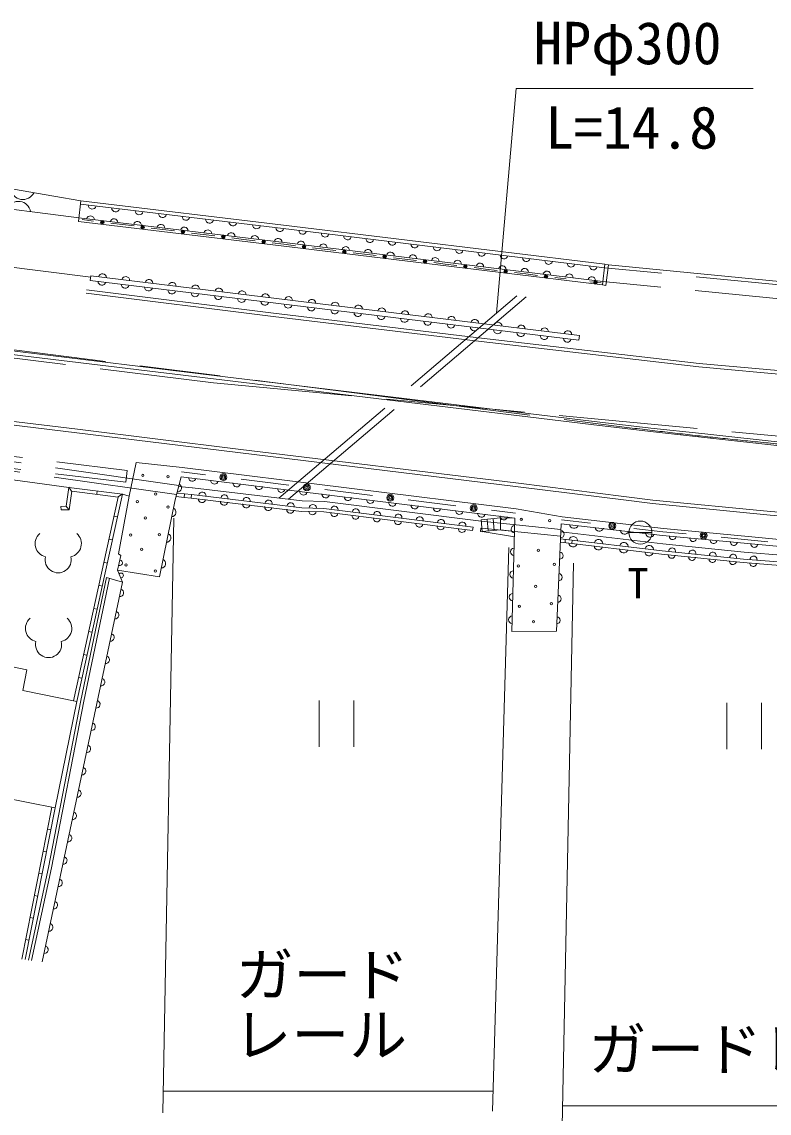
# Model space of a CAD drawing. Units: millimetres at full size, sheet at 1:1000; details may follow other scales. Extents: x 40000 to 122971101, y 20000 to 244977975.
# Drawn here: x 529011 to 561321, y 238725 to 285880 of the extents above; entities that cross this region are included whole.
import ezdxf
from ezdxf.enums import TextEntityAlignment as Align

# ---------------------------------------------------------------- set-up
doc = ezdxf.new("R2010")
doc.units = ezdxf.units.MM
doc.header["$LTSCALE"] = 1000
doc.linetypes.add('CHAIN', pattern=[18.5, 12, -1.5, 3.5, -1.5])
doc.linetypes.add('DASHED', pattern=[7.5, 6, -1.5])
for name, color, linetype, lineweight in [('M-BGD', 7, 'Continuous', 13), ('M-BGD-EXST', 7, 'Continuous', 13), ('M-BMK', 2, 'CHAIN', 13), ('M-STR-HTXT', 7, 'Continuous', 13), ('M-STR-STRC', 7, 'Continuous', 13)]:
    doc.layers.add(name, color=color, linetype=linetype, lineweight=lineweight)
doc.styles.add('ＭＳ ゴシック', font='')
doc.styles.get('ＭＳ ゴシック').set_extended_font_data('MS Gothic')

msp = doc.modelspace()

# ---------------------------------------------------------------- linework, layer by layer
at = {"layer": 'M-BGD'}
for p, q in [((527696, 278807), (530389, 278349)), ((530389, 278349), (531563, 278149)), ((527544, 277922), (530252, 277566)), ((531456, 277256), (531563, 278149)), ((531546, 278000), (540673, 276907)), ((531563, 278149), (540691, 277056)), ((530252, 277566), (531474, 277405)), ((531474, 277405), (540601, 276312)), ((531618, 277334), (532117, 277273)), ((540583, 276163), (531456, 277256)), ((533363, 277120), (532864, 277181)), ((533363, 277120), (533861, 277059)), ((535107, 276907), (534608, 276968)), ((535107, 276907), (535605, 276846)), ((540673, 276907), (554204, 275255)), ((540691, 277056), (554222, 275404)), ((536851, 276694), (536352, 276755)), ((536851, 276694), (537349, 276633)), ((538595, 276480), (538096, 276541)), ((538595, 276480), (539093, 276419)), ((540339, 276267), (539840, 276328)), ((523713, 275873), (531990, 274853)), ((540339, 276267), (540837, 276206)), ((540583, 276163), (554113, 274511)), ((540601, 276312), (554131, 274660)), ((542083, 276054), (541584, 276115)), ((542083, 276054), (542581, 275993)), ((543827, 275840), (543329, 275901)), ((543827, 275840), (544325, 275779)), ((545571, 275627), (545073, 275688)), ((545571, 275627), (546069, 275566)), ((547315, 275414), (546817, 275475)), ((547315, 275414), (547813, 275353)), ((554113, 274511), (554222, 275404)), ((554222, 275404), (554371, 275386)), ((554262, 274493), (554371, 275386)), ((554371, 275386), (563998, 274446)), ((549059, 275200), (548561, 275261)), ((549059, 275200), (549557, 275139)), ((550803, 274987), (550305, 275048)), ((550803, 274987), (551301, 274926)), ((531972, 274707), (531996, 274905)), ((553098, 272122), (531972, 274707)), ((553122, 272320), (531996, 274905)), ((552547, 274774), (552049, 274835)), ((553570, 274652), (553708, 274638)), ((554055, 274602), (553916, 274616)), ((554113, 274511), (554262, 274493)), ((553098, 272122), (553122, 272320)), ((533955, 266838), (533647, 265392)), ((533955, 266838), (535949, 266619)), ((535921, 266433), (536951, 266306)), ((535949, 266619), (550379, 264832)), ((527121, 266290), (531043, 265761)), ((535642, 265226), (535900, 266222)), ((535900, 266222), (550330, 264435)), ((539528, 265987), (538497, 266114)), ((539528, 265987), (540559, 265859)), ((531039, 265775), (531166, 265607)), ((532272, 265619), (532253, 265470)), ((533359, 265482), (533177, 265354)), ((536048, 265481), (535717, 265515)), ((535793, 265809), (536377, 265749)), ((536048, 265481), (536033, 265332)), ((536048, 265481), (536347, 265451)), ((543135, 265540), (542105, 265668)), ((543135, 265540), (544166, 265412)), ((531242, 256542), (533181, 265341)), ((533647, 265392), (533186, 262892)), ((533363, 265469), (533647, 265392)), ((534970, 261899), (535642, 265226)), ((535679, 265369), (536033, 265332)), ((536033, 265332), (536331, 265301)), ((536347, 265451), (536331, 265301)), ((546743, 265093), (545712, 265221)), ((546743, 265093), (547773, 264966)), ((530704, 264941), (530708, 264791)), ((530919, 264960), (531049, 264814)), ((550350, 264647), (549319, 264774)), ((550379, 264832), (552366, 264494)), ((533140, 264487), (532993, 264519)), ((549705, 264442), (548864, 264361)), ((548864, 264361), (548913, 263853)), ((549175, 263878), (549126, 264386)), ((549437, 263903), (549388, 264412)), ((549699, 263929), (549705, 264442)), ((549705, 264442), (550330, 264435)), ((550197, 259542), (550330, 264435)), ((552331, 264196), (552119, 259547)), ((552331, 264196), (556715, 263684)), ((552344, 264358), (553597, 264212)), ((552366, 264494), (556747, 263982)), ((548520, 264046), (548501, 263897)), ((548857, 264000), (548837, 263852)), ((548914, 263841), (548837, 263852)), ((548900, 263994), (548857, 264000)), ((548913, 263853), (549699, 263929)), ((548913, 263853), (550308, 263626)), ((549699, 263929), (550323, 263852)), ((556720, 263327), (552315, 263841)), ((555254, 263808), (556254, 263808)), ((556727, 263846), (555475, 263992)), ((556727, 263846), (557733, 263751)), ((560248, 263514), (559242, 263609)), ((532920, 263491), (532774, 263524)), ((556671, 262880), (552294, 263391)), ((556688, 263029), (552301, 263541)), ((552500, 263518), (552494, 263367)), ((552799, 263483), (552792, 263333)), ((560248, 263514), (561268, 263418)), ((533186, 262892), (533289, 262815)), ((532701, 262496), (532554, 262528)), ((534970, 261899), (533148, 262186)), ((532679, 261871), (533368, 261675)), ((532481, 261500), (532335, 261533)), ((532262, 260505), (532115, 260537)), ((532042, 259509), (531896, 259541)), ((552119, 259547), (550197, 259542)), ((525662, 258607), (529234, 257887)), ((531823, 258514), (531676, 258546)), ((529052, 256983), (529234, 257887)), ((531604, 257518), (531457, 257550)), ((531389, 256512), (529052, 256983)), ((530456, 251913), (528125, 252383)), ((529012, 245378), (530309, 251942)), ((529161, 245360), (530456, 251913)), ((530309, 251942), (530309, 251942)), ((530264, 250971), (530117, 251000)), ((530075, 250016), (529928, 250045)), ((529886, 249061), (529739, 249090)), ((529698, 248106), (529550, 248135)), ((529509, 247151), (529362, 247180)), ((529320, 246196), (529173, 246225))]:
    msp.add_line(p, q, dxfattribs=at)
at = {"layer": 'M-BGD', "linetype": 'DASHED'}
for p, q in [((540128, 265297), (551632, 275082)), ((564137, 274286), (554204, 275255)), ((540533, 265248), (551826, 274853)), ((564094, 273687), (554131, 274659)), ((515563, 268325), (535702, 265458)), ((515619, 268721), (535803, 265847)), ((515634, 268673), (533566, 266501)), ((515572, 268157), (533503, 265985)), ((533566, 266501), (533503, 265985)), ((552320, 263951), (548870, 264304)), ((552306, 263650), (548899, 264000))]:
    msp.add_line(p, q, dxfattribs=at)
msp.add_lwpolyline([(465407, 279201), (537303, 270282), (569379, 267255)], dxfattribs=at)
at = {"layer": 'M-BGD'}
for points in [[(530704, 264941), (530923, 264947), (531043, 265761), (533363, 265469)], [(530708, 264791), (531053, 264801), (531170, 265594), (533181, 265341)], [(536383, 265748), (541136, 265176), (542096, 265151), (548870, 264305)], [(530456, 251913), (531389, 256512), (533363, 265469)], [(536329, 265302), (541103, 264727), (542062, 264702), (548501, 263897)], [(536347, 265451), (541114, 264876), (542074, 264851), (548520, 264046)], [(556715, 263684), (560238, 263351), (563811, 263016), (567910, 262713), (569980, 262582)], [(556747, 263982), (560266, 263650), (563836, 263315), (567930, 263012), (569987, 262882)], [(556720, 263327), (560233, 262967), (563786, 262682), (567931, 262359), (569971, 262227)], [(533289, 262815), (533148, 262186), (533368, 261675), (529898, 245270)], [(569960, 261777), (567899, 261910), (563750, 262234), (560192, 262519), (556671, 262880)], [(556688, 263029), (560206, 262669), (563762, 262383), (567909, 262060), (569964, 261927)], [(529297, 245343), (530160, 249347), (531558, 256552), (532679, 261871)], [(529427, 245327), (530288, 249321), (531685, 256526), (532805, 261835)]]:
    msp.add_lwpolyline(points, dxfattribs=at)
for centre, radius in [((532490, 277227), 75), ((532490, 277227), 49.5), ((532490, 277227), 24.5), ((534235, 277014), 75), ((534235, 277014), 49.5), ((534235, 277014), 24.5), ((535979, 276800), 75), ((535979, 276800), 49.5), ((535979, 276800), 24.5), ((537723, 276587), 75), ((537723, 276587), 49.5), ((537723, 276587), 24.5), ((539467, 276374), 75), ((539467, 276374), 49.5), ((539467, 276374), 24.5), ((541211, 276160), 75), ((541211, 276160), 49.5), ((541211, 276160), 24.5), ((542955, 275947), 75), ((542955, 275947), 49.5), ((542955, 275947), 24.5), ((544699, 275734), 75), ((544699, 275734), 49.5), ((544699, 275734), 24.5), ((546443, 275520), 75), ((546443, 275520), 49.5), ((546443, 275520), 24.5), ((548187, 275307), 75), ((548187, 275307), 49.5), ((548187, 275307), 24.5), ((549931, 275094), 75), ((549931, 275094), 49.5), ((549931, 275094), 24.5), ((551675, 274880), 75), ((551675, 274880), 49.5), ((551675, 274880), 24.5), ((553812, 274627), 75), ((553812, 274627), 49.5), ((553812, 274627), 24.5), ((534243, 266281), 50), ((535329, 266226), 50), ((537724, 266210), 150), ((537724, 266210), 99), ((537724, 266210), 49), ((534797, 265473), 50), ((541332, 265763), 150), ((541332, 265763), 99), ((541332, 265763), 49), ((534008, 265153), 50), ((544939, 265317), 150), ((544939, 265317), 99), ((544939, 265317), 49), ((548546, 264870), 150), ((535336, 264912), 50), ((548546, 264870), 99), ((548546, 264870), 49), ((534357, 264442), 50), ((550599, 264382), 50), ((551828, 264330), 50), ((554536, 264102), 150), ((554536, 264102), 99), ((554536, 264102), 49), ((555754, 263808), 500), ((533721, 263702), 50), ((534953, 263718), 50), ((558488, 263680), 150), ((558488, 263680), 99), ((558488, 263680), 49), ((534196, 263093), 50), ((551335, 263049), 50), ((533516, 262412), 50), ((534781, 262149), 50), ((550478, 262374), 50), ((552027, 262433), 50), ((551224, 261488), 50), ((551900, 260737), 50), ((550526, 260627), 50), ((551132, 259958), 50)]:
    msp.add_circle(centre, radius, dxfattribs=at)
for centre, radius, start, end in [((529057, 278732), 531, 187.2964, 333.3996), ((528866, 277589), 532, 9.7421, 155.2611), ((532055, 277961), 172, 180.4011, 345.9424), ((533069, 277840), 172, 180.4011, 345.9424), ((531979, 277322), 172, 0.3968, 165.9468), ((532993, 277201), 172, 0.3968, 165.9468), ((534083, 277718), 172, 180.4011, 345.9424), ((535098, 277597), 172, 180.4011, 345.9424), ((536112, 277475), 172, 180.4011, 345.9424), ((537126, 277354), 172, 180.4011, 345.9424), ((534007, 277080), 172, 0.3968, 165.9468), ((535021, 276958), 172, 0.3968, 165.9468), ((536035, 276837), 172, 0.3968, 165.9468), ((537049, 276715), 172, 0.3968, 165.9468), ((538140, 277232), 172, 180.4011, 345.9424), ((539154, 277111), 172, 180.4011, 345.9424), ((540168, 276990), 172, 180.4011, 345.9424), ((541158, 276861), 163, 177.5431, 348.5338), ((538063, 276594), 172, 0.3968, 165.9468), ((539077, 276472), 172, 0.3968, 165.9468), ((540091, 276351), 172, 0.3968, 165.9468), ((541082, 276240), 163, 357.5402, 168.5368), ((542124, 276743), 163, 177.5431, 348.5338), ((543091, 276625), 163, 177.5431, 348.5338), ((544057, 276507), 163, 177.5431, 348.5338), ((545024, 276389), 163, 177.5431, 348.5338), ((542049, 276122), 163, 357.5402, 168.5368), ((543015, 276004), 163, 357.5402, 168.5368), ((543982, 275886), 163, 357.5402, 168.5368), ((544948, 275768), 163, 357.5402, 168.5368), ((545990, 276271), 163, 177.5431, 348.5338), ((546957, 276153), 163, 177.5431, 348.5338), ((547923, 276035), 163, 177.5431, 348.5338), ((548890, 275917), 163, 177.5431, 348.5338), ((545915, 275650), 163, 357.5402, 168.5368), ((546881, 275532), 163, 357.5402, 168.5368), ((547848, 275414), 163, 357.5402, 168.5368), ((548814, 275296), 163, 357.5402, 168.5368), ((549856, 275799), 163, 177.5431, 348.5338), ((550823, 275681), 163, 177.5431, 348.5338), ((551789, 275563), 163, 177.5431, 348.5338), ((552756, 275445), 163, 177.5431, 348.5338), ((532497, 274824), 170, 359.8119, 166.2359), ((549781, 275178), 163, 357.5402, 168.5368), ((550747, 275060), 163, 357.5402, 168.5368), ((551713, 274942), 163, 357.5402, 168.5368), ((552680, 274824), 163, 357.5402, 168.5368), ((553722, 275327), 163, 177.5431, 348.5338), ((532477, 274665), 170, 179.8119, 346.2359), ((533483, 274542), 170, 179.8119, 346.2359), ((533503, 274701), 170, 359.8119, 166.2359), ((534509, 274578), 170, 359.8119, 166.2359), ((535515, 274455), 170, 359.8119, 166.2359), ((536521, 274331), 170, 359.8119, 166.2359), ((553646, 274706), 163, 357.5402, 168.5368), ((534489, 274419), 170, 179.8119, 346.2359), ((535495, 274296), 170, 179.8119, 346.2359), ((536501, 274173), 170, 179.8119, 346.2359), ((537507, 274050), 170, 179.8119, 346.2359), ((537527, 274208), 170, 359.8119, 166.2359), ((538533, 274085), 170, 359.8119, 166.2359), ((539539, 273962), 170, 359.8119, 166.2359), ((540545, 273839), 170, 359.8119, 166.2359), ((538513, 273927), 170, 179.8119, 346.2359), ((539519, 273804), 170, 179.8119, 346.2359), ((540525, 273680), 170, 179.8119, 346.2359), ((541531, 273557), 170, 179.8119, 346.2359), ((541551, 273716), 170, 359.8119, 166.2359), ((542557, 273593), 170, 359.8119, 166.2359), ((543563, 273470), 170, 359.8119, 166.2359), ((544569, 273347), 170, 359.8119, 166.2359), ((542537, 273434), 170, 179.8119, 346.2359), ((543543, 273311), 170, 179.8119, 346.2359), ((544549, 273188), 170, 179.8119, 346.2359), ((545555, 273065), 170, 179.8119, 346.2359), ((545575, 273224), 170, 359.8119, 166.2359), ((546581, 273101), 170, 359.8119, 166.2359), ((547587, 272977), 170, 359.8119, 166.2359), ((546561, 272942), 170, 179.8119, 346.2359), ((547567, 272819), 170, 179.8119, 346.2359), ((548573, 272696), 170, 179.8119, 346.2359), ((548593, 272854), 170, 359.8119, 166.2359), ((549579, 272573), 170, 179.8119, 346.2359), ((549599, 272731), 170, 359.8119, 166.2359), ((550604, 272608), 170, 359.8119, 166.2359), ((551610, 272485), 170, 359.8119, 166.2359), ((550585, 272450), 170, 179.8119, 346.2359), ((551591, 272326), 170, 179.8119, 346.2359), ((552597, 272203), 170, 179.8119, 346.2359), ((552616, 272362), 170, 359.8119, 166.2359), ((536378, 266187), 162, 177.1874, 348.6946), ((537340, 266068), 162, 177.1873, 348.6897), ((538302, 265949), 162, 177.1904, 348.6916), ((535745, 265743), 173, 263.1028, 67.8747), ((536818, 265396), 160, 356.8466, 169.4181), ((539264, 265830), 162, 177.1874, 348.6946), ((540226, 265711), 162, 177.1873, 348.6897), ((541188, 265592), 162, 177.1904, 348.6916), ((542150, 265473), 162, 177.1874, 348.6946), ((536803, 265268), 161, 176.9282, 349.3372), ((537758, 265153), 161, 176.9306, 349.3348), ((537772, 265281), 160, 356.8466, 169.4181), ((538713, 265038), 161, 176.9269, 349.3363), ((538725, 265166), 160, 356.8466, 169.4181), ((539678, 265052), 160, 356.8466, 169.4181), ((540632, 264937), 160, 356.8466, 169.4181), ((541589, 264867), 160, 2.2158, 174.794), ((543112, 265353), 162, 177.1873, 348.6897), ((544074, 265234), 162, 177.1904, 348.6916), ((545036, 265115), 162, 177.1874, 348.6946), ((535484, 264694), 194, 271.5736, 65.5716), ((539668, 264923), 161, 176.9282, 349.3372), ((540623, 264808), 161, 176.9269, 349.3363), ((541579, 264738), 160, 182.1946, 354.8187), ((542519, 264662), 155, 174.5687, 351.1843), ((542530, 264802), 155, 354.6369, 171.1199), ((543439, 264547), 155, 174.5729, 351.183), ((543450, 264687), 155, 354.6325, 171.122), ((544371, 264572), 155, 354.6339, 171.1229), ((545292, 264457), 155, 354.6343, 171.1231), ((545998, 264996), 162, 177.1873, 348.6897), ((546960, 264877), 162, 177.1904, 348.6916), ((547922, 264758), 162, 177.1874, 348.6946), ((548884, 264639), 162, 177.1873, 348.6897), ((544359, 264432), 155, 174.5729, 351.183), ((545278, 264317), 155, 174.5699, 351.186), ((546198, 264202), 155, 174.5675, 351.1884), ((546213, 264342), 155, 354.6369, 171.1199), ((547118, 264087), 155, 174.5705, 351.1854), ((547134, 264227), 155, 354.6355, 171.119), ((548055, 264112), 155, 354.6369, 171.1199), ((549846, 264520), 162, 177.1904, 348.6916), ((550326, 263958), 164, 93.2675, 263.6333), ((552879, 264182), 188, 184.9432, 341.7469), ((535259, 263585), 194, 271.5687, 65.5721), ((548038, 263972), 155, 174.5705, 351.1854), ((552301, 263744), 155, 269.3136, 85.4722), ((552850, 263452), 187, 4.8335, 161.8549), ((553976, 264054), 188, 184.9432, 341.7469), ((555072, 263926), 188, 184.9432, 341.7469), ((556168, 263799), 188, 184.9432, 341.7469), ((557151, 263653), 147, 173.6097, 355.5969), ((550300, 262980), 164, 93.2675, 263.6333), ((552842, 263377), 187, 184.8491, 341.8399), ((553936, 263249), 187, 184.8491, 341.8399), ((553944, 263324), 187, 4.8327, 161.8551), ((555038, 263197), 187, 4.8317, 161.8542), ((556132, 263069), 187, 4.8345, 161.8558), ((557124, 263000), 147, 353.133, 175.1677), ((558032, 263570), 147, 173.6097, 355.5969), ((558913, 263487), 147, 173.6097, 355.5969), ((559793, 263403), 147, 173.6097, 355.5969), ((560680, 263322), 150, 174.4636, 354.8079), ((535035, 262476), 194, 271.5736, 65.5716), ((552258, 262814), 155, 269.3136, 85.4722), ((555030, 263122), 187, 184.8481, 341.839), ((556124, 262994), 187, 184.8491, 341.8399), ((557107, 262846), 148, 173.1718, 355.1288), ((557987, 262755), 148, 173.1718, 355.1288), ((558003, 262910), 147, 353.133, 175.1677), ((558867, 262665), 148, 173.1718, 355.1288), ((558883, 262820), 147, 353.133, 175.1677), ((559762, 262729), 147, 353.133, 175.1677), ((560646, 262647), 149, 354.8956, 175.934), ((533250, 262506), 114, 238.5679, 96.0648), ((559748, 262575), 148, 173.1718, 355.1288), ((560633, 262495), 149, 174.9283, 355.9058), ((533297, 261962), 104, 266.8341, 139.9195), ((550273, 262001), 164, 93.2675, 263.6333), ((552216, 261885), 155, 269.3136, 85.4722), ((533248, 261210), 165, 263.2147, 72.8951), ((550247, 261022), 164, 93.2675, 263.6333), ((552174, 260955), 155, 269.3136, 85.4722), ((533044, 260246), 165, 263.2121, 72.8927), ((550220, 260044), 164, 93.2675, 263.6333), ((552131, 260025), 155, 269.3136, 85.4722), ((532840, 259283), 165, 263.2108, 72.8966), ((532636, 258319), 165, 263.2135, 72.8938), ((532433, 257355), 165, 263.2119, 72.8978), ((532229, 256392), 165, 263.2119, 72.8978), ((532025, 255428), 165, 263.2135, 72.8938), ((531821, 254465), 165, 263.2108, 72.8966), ((531617, 253501), 165, 263.2108, 72.8966), ((531413, 252538), 165, 263.2132, 72.894), ((531209, 251574), 165, 263.2108, 72.8966), ((531006, 250610), 165, 263.2135, 72.8938), ((530802, 249647), 165, 263.2108, 72.8966), ((530598, 248683), 165, 263.2145, 72.8952), ((530394, 247720), 165, 263.2147, 72.8951), ((530190, 246756), 165, 263.2108, 72.8966), ((529986, 245792), 165, 263.2108, 72.8966)]:
    msp.add_arc(centre, radius, start, end, dxfattribs=at)
at = {"layer": 'M-BGD-EXST'}
for p, q in [((541864, 256549), (541864, 254549)), ((543364, 256549), (543364, 254549)), ((559484, 256453), (559484, 254453)), ((560984, 256453), (560984, 254453))]:
    msp.add_line(p, q, dxfattribs=at)
for centre, radius, start, end in [((530159, 263331), 576, 130.6013, 257.4712), ((531009, 263331), 576, 282.5288, 49.3987), ((530584, 262635), 566, 166.3144, 13.6855), ((529744, 259671), 576, 130.6013, 257.4712), ((530594, 259671), 576, 282.5288, 49.3987), ((530169, 258975), 566, 166.3144, 13.6855)]:
    msp.add_arc(centre, radius, start, end, dxfattribs=at)
at = {"layer": 'M-BMK'}
msp.add_line((465655, 279669), (555403, 268328), dxfattribs=at)
msp.add_arc((582540, 488272), 221611, 262.96628, 266.5852, dxfattribs=at)
at = {"layer": 'M-STR-HTXT'}
for p, q in [((549535, 273293), (550382, 282997)), ((550382, 282997), (560632, 282997)), ((535586, 264430), (535114, 238740)), ((549364, 238805), (550063, 263173)), ((552855, 262494), (552365, 238169)), ((549390, 239682), (535132, 239682)), ((569405, 239039), (552382, 239039))]:
    msp.add_line(p, q, dxfattribs=at)
at = {"layer": 'M-STR-STRC'}
for p, q in [((531788, 274149), (539873, 273150)), ((531806, 274298), (539891, 273299)), ((539873, 273150), (548627, 272093)), ((539891, 273299), (548644, 272242)), ((548627, 272093), (558277, 270971)), ((548644, 272242), (558292, 271120)), ((558277, 270971), (564727, 270391)), ((558292, 271120), (564739, 270541))]:
    msp.add_line(p, q, dxfattribs=at)
for points in [[(556185, 268176), (553618, 268477), (537303, 270454), (529050, 271455), (516530, 272992), (506387, 274225)], [(556201, 268325), (553636, 268626), (537321, 270603), (529068, 271603), (516548, 273141), (506405, 274374)], [(550467, 265791), (538351, 267271), (531394, 268126), (522279, 269230), (513398, 270323)], [(550485, 265940), (538369, 267420), (531412, 268274), (522297, 269378), (513416, 270472)], [(569348, 267131), (568636, 267174), (565641, 267381), (562180, 267672), (558409, 268087), (556201, 268325)], [(569339, 266981), (568626, 267025), (565629, 267232), (562166, 267523), (558392, 267937), (556185, 268176)], [(550467, 265791), (555024, 265227), (556270, 265065), (561365, 264568), (567170, 264106), (570013, 263924)], [(550485, 265940), (555043, 265375), (556287, 265214), (561378, 264718), (567181, 264256), (570017, 264074)]]:
    msp.add_lwpolyline(points, dxfattribs=at)

# ---------------------------------------------------------------- texts
at = {"layer": 'M-STR-HTXT', "style": 'ＭＳ ゴシック'}
for s, p in [('HPφ300', (551132, 283497)), ('ガード', (538259, 243238)), ('レール', (538166, 240641)), ('ガードレール', (553513, 240020))]:
    msp.add_text(s, height=1833, dxfattribs=at).set_placement(p, align=Align.BOTTOM_LEFT)
for s, height, p in [('L=14.8', 1833, (555375, 281317)), ('T', 1320, (555648, 261627))]:
    msp.add_text(s, height=height, dxfattribs=at).set_placement(p, align=Align.MIDDLE_CENTER)

doc.saveas('drawing.dxf')
